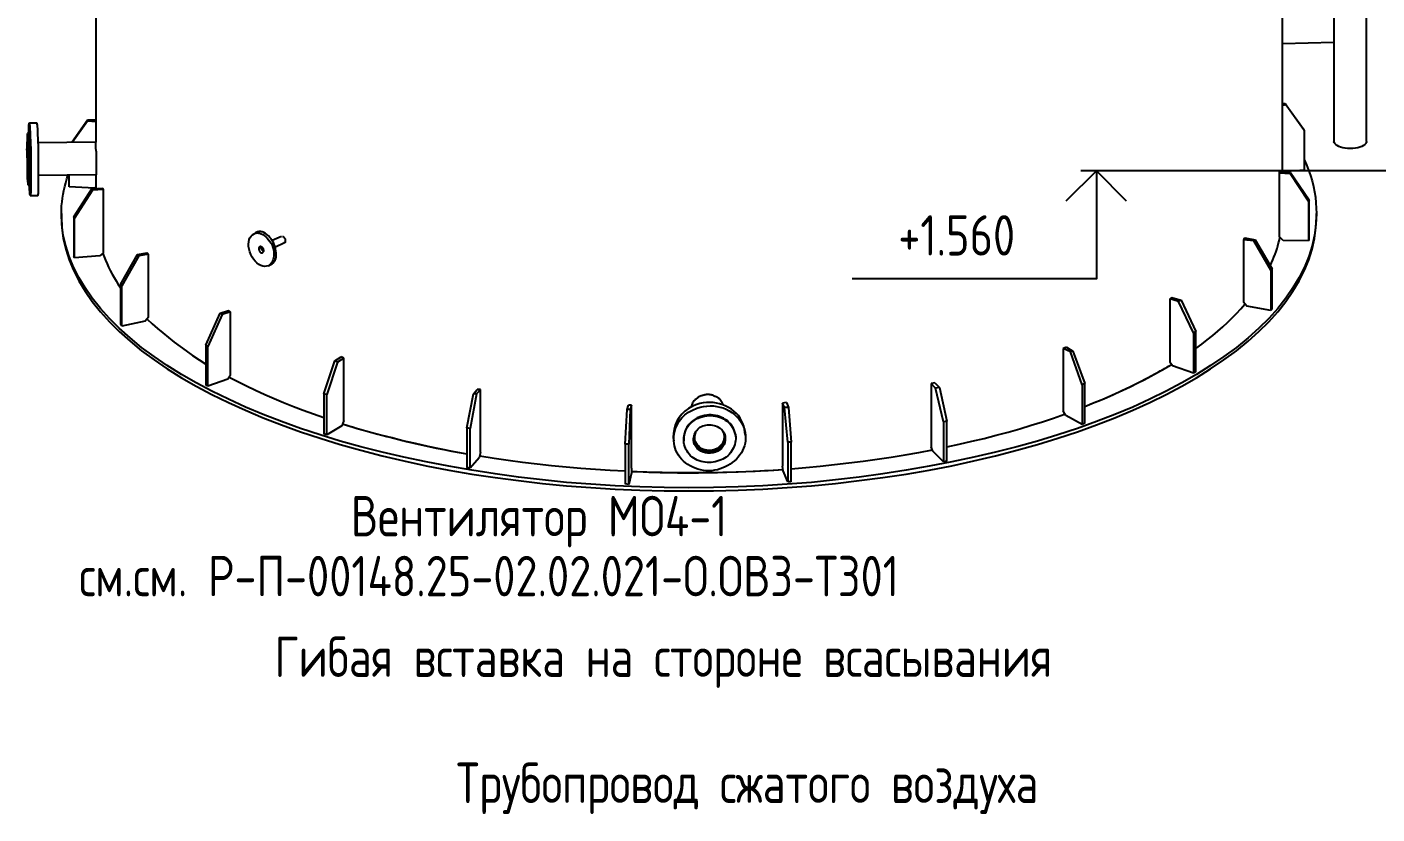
# Model space of a CAD drawing. Header units: metres. Extents: x 20 to 415, y 5 to 292.
# Drawn here: x 238.4 to 291.3, y 119.9 to 150.8 of the extents above; entities that cross this region are included whole.
import ezdxf

# ---------------------------------------------------------------- set-up
doc = ezdxf.new("R2010")
doc.units = ezdxf.units.M
doc.layers.add('ОБОЗНАЧЕНИЯ', color=7, linetype='Continuous')
doc.layers.add('ОБОРУДОВАНИЕ', color=8, linetype='Continuous')
doc.styles.add('GOST', font='isocpeur.ttf')

msp = doc.modelspace()

# ---------------------------------------------------------------- linework, layer by layer
at = {"layer": 'ОБОЗНАЧЕНИЯ'}
for points in [[(280.273, 145.154), (280.273, 140.92), (270.708, 140.92)], [(281.447, 143.955), (280.273, 145.154), (279.074, 143.955)], [(295.909, 145.154), (279.661, 145.154)]]:
    msp.add_lwpolyline(points, dxfattribs=at)
at = {"layer": 'ОБОРУДОВАНИЕ'}
for points in [[(290.859, 146.302), (290.859, 179.946)], [(287.568, 145.103), (287.568, 178.416)], [(241.069, 176.35), (241.069, 146.277)], [(289.583, 152.781), (289.583, 150.179)], [(289.583, 150.179), (287.568, 150.128)], [(289.583, 150.179), (289.583, 146.302)], [(287.568, 147.782), (287.67, 147.782)], [(287.696, 147.731), (287.568, 147.705)], [(287.67, 147.782), (288.385, 146.787)], [(287.67, 147.782), (287.696, 147.731)], [(288.41, 146.736), (287.696, 147.731)], [(240.125, 146.277), (240.737, 147.144)], [(240.737, 147.093), (240.15, 146.277)], [(240.737, 147.144), (241.069, 147.144)], [(240.737, 147.093), (240.737, 147.144)], [(241.069, 147.067), (240.737, 147.093)], [(238.416, 144.593), (238.416, 144.596), (238.416, 144.605), (238.415, 144.62), (238.414, 144.641), (238.413, 144.667), (238.411, 144.698), (238.407, 144.734), (238.403, 144.776), (238.397, 144.822), (238.39, 144.874), (238.39, 144.936), (238.39, 145.002), (238.39, 145.07), (238.39, 145.142), (238.39, 145.215), (238.39, 145.291), (238.39, 145.369), (238.39, 145.448), (238.39, 145.53), (238.39, 145.613), (238.384, 145.69), (238.378, 145.766), (238.374, 145.842), (238.372, 145.916), (238.371, 145.99), (238.372, 146.062), (238.374, 146.132), (238.378, 146.2), (238.384, 146.265), (238.39, 146.328), (238.39, 146.379), (238.39, 146.425), (238.39, 146.467), (238.39, 146.504), (238.39, 146.535), (238.39, 146.561), (238.39, 146.581), (238.39, 146.596), (238.39, 146.605), (238.39, 146.608)], [(238.467, 146.634), (238.39, 146.608)], [(238.39, 146.608), (238.39, 146.583)], [(238.39, 146.583), (238.398, 146.535), (238.405, 146.469), (238.413, 146.386), (238.42, 146.289), (238.426, 146.178), (238.431, 146.056), (238.435, 145.924), (238.439, 145.784), (238.441, 145.637), (238.441, 145.486), (238.441, 145.337), (238.441, 145.197), (238.441, 145.068), (238.44, 144.951), (238.438, 144.848), (238.436, 144.76), (238.433, 144.69), (238.428, 144.637), (238.423, 144.604), (238.416, 144.593)], [(238.441, 146.634), (238.441, 146.7), (238.442, 146.762), (238.442, 146.818), (238.443, 146.868), (238.445, 146.911), (238.447, 146.948), (238.45, 146.977), (238.454, 146.999), (238.46, 147.012), (238.467, 147.016)], [(238.773, 147.016), (238.467, 147.016)], [(238.467, 147.016), (238.467, 147.016), (238.467, 147.016)], [(238.467, 147.016), (238.468, 146.998), (238.47, 146.973), (238.473, 146.942), (238.476, 146.905), (238.48, 146.86), (238.484, 146.809), (238.487, 146.751), (238.49, 146.685), (238.492, 146.612), (238.492, 146.532), (238.499, 146.445), (238.505, 146.355), (238.509, 146.261), (238.512, 146.163), (238.515, 146.063), (238.516, 145.961), (238.517, 145.856), (238.518, 145.751), (238.518, 145.644), (238.518, 145.537), (238.518, 145.43), (238.518, 145.324), (238.518, 145.219), (238.518, 145.117), (238.518, 145.017), (238.518, 144.922), (238.518, 144.831), (238.518, 144.745), (238.518, 144.666), (238.518, 144.593), (238.518, 144.52), (238.518, 144.453), (238.517, 144.393), (238.516, 144.339), (238.515, 144.293), (238.512, 144.255), (238.509, 144.225), (238.505, 144.203), (238.499, 144.19), (238.492, 144.185)], [(238.467, 146.583), (238.467, 146.59), (238.467, 146.598), (238.467, 146.605), (238.467, 146.612), (238.467, 146.618), (238.467, 146.623), (238.467, 146.628), (238.467, 146.631), (238.467, 146.633), (238.467, 146.634)], [(238.492, 144.593), (238.499, 144.604), (238.505, 144.637), (238.509, 144.69), (238.512, 144.76), (238.515, 144.848), (238.516, 144.951), (238.517, 145.068), (238.518, 145.197), (238.518, 145.337), (238.518, 145.486), (238.517, 145.637), (238.515, 145.784), (238.512, 145.924), (238.507, 146.056), (238.502, 146.178), (238.496, 146.289), (238.489, 146.386), (238.482, 146.469), (238.475, 146.535), (238.467, 146.583)], [(238.773, 147.016), (238.773, 147.016), (238.773, 147.016)], [(238.799, 144.185), (238.805, 144.19), (238.811, 144.203), (238.815, 144.225), (238.818, 144.255), (238.821, 144.293), (238.823, 144.339), (238.823, 144.393), (238.824, 144.453), (238.824, 144.52), (238.824, 144.593), (238.824, 144.672), (238.824, 144.755), (238.824, 144.842), (238.824, 144.933), (238.824, 145.027), (238.824, 145.124), (238.824, 145.224), (238.824, 145.326), (238.824, 145.431), (238.824, 145.537), (238.824, 145.644), (238.824, 145.751), (238.823, 145.856), (238.823, 145.961), (238.821, 146.063), (238.818, 146.163), (238.815, 146.261), (238.811, 146.355), (238.805, 146.445), (238.799, 146.532), (238.798, 146.612), (238.796, 146.685), (238.793, 146.751), (238.79, 146.809), (238.786, 146.86), (238.782, 146.905), (238.779, 146.942), (238.776, 146.973), (238.774, 146.998), (238.773, 147.016)], [(288.385, 146.787), (288.41, 146.736)], [(288.41, 146.736), (288.41, 145.18)], [(238.416, 144.976), (238.415, 144.984), (238.413, 145.008), (238.411, 145.046), (238.407, 145.097), (238.403, 145.161), (238.399, 145.235), (238.396, 145.318), (238.393, 145.41), (238.391, 145.509), (238.39, 145.613), (238.39, 145.711), (238.39, 145.805), (238.39, 145.892), (238.39, 145.972), (238.39, 146.044), (238.39, 146.106), (238.39, 146.156), (238.39, 146.194), (238.39, 146.217), (238.39, 146.226)], [(238.39, 146.226), (238.397, 146.223), (238.403, 146.217), (238.407, 146.206), (238.41, 146.191), (238.413, 146.172), (238.414, 146.149), (238.415, 146.122), (238.416, 146.092), (238.416, 146.058), (238.416, 146.022)], [(238.416, 146.022), (238.416, 145.965), (238.416, 145.903), (238.417, 145.837), (238.417, 145.768), (238.419, 145.696), (238.422, 145.623), (238.425, 145.549), (238.429, 145.475), (238.435, 145.403), (238.441, 145.333), (238.441, 145.273), (238.439, 145.217), (238.436, 145.166), (238.433, 145.119), (238.429, 145.078), (238.425, 145.043), (238.422, 145.014), (238.418, 144.993), (238.417, 144.98), (238.416, 144.976)], [(241.069, 146.277), (238.799, 146.251)], [(241.069, 145.001), (241.076, 145.001), (241.081, 145.002), (241.086, 145.002), (241.089, 145.003), (241.091, 145.005), (241.093, 145.007), (241.093, 145.01), (241.094, 145.014), (241.094, 145.02), (241.094, 145.027), (241.094, 145.035), (241.094, 145.045), (241.094, 145.056), (241.094, 145.068), (241.094, 145.081), (241.094, 145.095), (241.094, 145.109), (241.094, 145.124), (241.094, 145.139), (241.094, 145.154), (241.094, 145.17), (241.094, 145.188), (241.094, 145.206), (241.094, 145.226), (241.094, 145.247), (241.094, 145.268), (241.094, 145.29), (241.094, 145.313), (241.094, 145.335), (241.094, 145.358), (241.094, 145.381), (241.094, 145.404), (241.094, 145.427), (241.094, 145.45), (241.094, 145.473), (241.094, 145.496), (241.094, 145.519), (241.094, 145.542), (241.094, 145.565), (241.094, 145.588), (241.094, 145.618), (241.094, 145.646), (241.094, 145.674), (241.094, 145.7), (241.094, 145.725), (241.094, 145.75), (241.094, 145.773), (241.094, 145.797), (241.094, 145.82), (241.094, 145.843), (241.093, 145.866), (241.092, 145.889), (241.089, 145.912), (241.085, 145.935), (241.081, 145.958), (241.078, 145.981), (241.074, 146.004), (241.071, 146.027), (241.069, 146.05), (241.069, 146.073), (241.069, 146.088), (241.069, 146.103), (241.069, 146.118), (241.069, 146.134), (241.069, 146.149), (241.069, 146.164), (241.069, 146.18), (241.069, 146.195), (241.069, 146.21), (241.069, 146.226), (241.069, 146.233), (241.069, 146.241), (241.069, 146.248), (241.069, 146.255), (241.069, 146.261), (241.069, 146.266), (241.069, 146.271), (241.069, 146.274), (241.069, 146.276), (241.069, 146.277)], [(289.583, 146.302), (289.583, 146.302), (289.583, 146.302)], [(290.859, 146.302), (290.851, 146.257), (290.827, 146.214), (290.789, 146.174), (290.737, 146.137), (290.674, 146.104), (290.6, 146.076), (290.517, 146.053), (290.425, 146.036), (290.326, 146.025), (290.221, 146.022), (290.117, 146.025), (290.018, 146.036), (289.926, 146.053), (289.842, 146.076), (289.768, 146.104), (289.705, 146.137), (289.654, 146.174), (289.616, 146.214), (289.592, 146.257), (289.583, 146.302)], [(288.41, 145.588), (288.504, 145.381), (288.588, 145.172), (288.661, 144.962), (288.724, 144.751), (288.777, 144.539), (288.82, 144.326), (288.853, 144.113), (288.876, 143.899), (288.89, 143.685), (288.895, 143.471)], [(238.824, 144.976), (241.069, 145.001)], [(239.717, 143.471), (239.72, 143.624), (239.729, 143.777), (239.743, 143.929), (239.762, 144.081), (239.787, 144.233), (239.816, 144.384), (239.849, 144.533), (239.887, 144.682), (239.928, 144.83), (239.972, 144.976)], [(240.023, 144.517), (240.023, 144.976)], [(241.069, 145.001), (241.069, 144.466)], [(287.441, 145.103), (287.874, 145.078)], [(287.441, 145.103), (287.441, 145.052)], [(287.441, 145.052), (287.441, 142.578)], [(287.874, 145.027), (287.441, 145.052)], [(288.41, 145.18), (287.568, 145.103)], [(287.874, 145.078), (288.614, 144.006)], [(287.874, 145.078), (287.874, 145.027)], [(288.589, 143.955), (287.874, 145.027)], [(238.416, 144.593), (238.492, 144.593)], [(238.492, 144.185), (238.492, 144.19), (238.49, 144.203), (238.487, 144.225), (238.484, 144.255), (238.48, 144.293), (238.476, 144.339), (238.473, 144.393), (238.47, 144.453), (238.468, 144.52), (238.467, 144.593)], [(241.018, 144.466), (240.023, 144.517)], [(240.201, 143.343), (240.916, 144.44)], [(240.916, 144.44), (241.349, 144.466)], [(240.941, 144.389), (240.916, 144.44)], [(241.375, 144.415), (240.941, 144.389)], [(241.069, 144.491), (241.018, 144.466)], [(241.375, 144.415), (241.349, 144.466)], [(241.375, 141.94), (241.375, 144.415)], [(238.492, 144.185), (238.799, 144.185)], [(240.941, 144.389), (240.227, 143.292)], [(288.614, 144.006), (288.589, 143.955)], [(288.589, 143.955), (288.589, 142.4)], [(288.614, 142.451), (288.614, 144.006)], [(288.895, 143.471), (288.876, 143.05), (288.819, 142.63), (288.724, 142.211), (288.592, 141.794), (288.423, 141.379), (288.217, 140.968), (287.975, 140.56), (287.696, 140.156), (287.382, 139.757), (287.033, 139.364), (286.641, 138.978), (286.216, 138.599), (285.759, 138.229), (285.27, 137.868), (284.75, 137.515), (284.199, 137.171), (283.618, 136.837), (283.008, 136.513), (282.369, 136.199), (281.702, 135.895), (281.001, 135.603), (280.276, 135.323), (279.529, 135.057), (278.759, 134.803), (277.968, 134.562), (277.156, 134.336), (276.325, 134.124), (275.474, 133.926), (274.605, 133.742), (273.718, 133.574), (272.817, 133.414), (271.904, 133.271), (270.981, 133.145), (270.048, 133.035), (269.108, 132.943), (268.159, 132.867), (267.203, 132.808), (266.242, 132.766), (265.276, 132.741), (264.306, 132.732), (263.342, 132.741), (262.379, 132.766), (261.419, 132.808), (260.464, 132.867), (259.514, 132.943), (258.57, 133.035), (257.635, 133.145), (256.71, 133.271), (255.796, 133.414), (254.894, 133.574), (254.007, 133.742), (253.138, 133.926), (252.288, 134.124), (251.457, 134.336), (250.647, 134.562), (249.858, 134.803), (249.091, 135.057), (248.348, 135.323), (247.629, 135.603), (246.935, 135.895), (246.261, 136.199), (245.617, 136.513), (245.003, 136.837), (244.42, 137.171), (243.868, 137.515), (243.349, 137.868), (242.862, 138.229), (242.409, 138.599), (241.989, 138.978), (241.604, 139.364), (241.248, 139.757), (240.928, 140.156), (240.646, 140.56), (240.4, 140.968), (240.192, 141.379), (240.021, 141.794), (239.888, 142.211), (239.793, 142.63), (239.736, 143.05), (239.717, 143.471)], [(239.717, 143.471), (239.717, 143.343)], [(288.895, 143.343), (288.895, 143.471)], [(239.717, 143.343), (239.736, 142.923), (239.793, 142.502), (239.888, 142.083), (240.021, 141.666), (240.192, 141.252), (240.4, 140.84), (240.646, 140.432), (240.928, 140.029), (241.248, 139.63), (241.604, 139.237), (241.989, 138.85), (242.409, 138.472), (242.862, 138.102), (243.349, 137.74), (243.868, 137.387), (244.42, 137.044), (245.003, 136.71), (245.617, 136.386), (246.261, 136.071), (246.935, 135.768), (247.629, 135.475), (248.348, 135.196), (249.091, 134.928), (249.858, 134.674), (250.647, 134.432), (251.457, 134.203), (252.288, 133.987), (253.138, 133.785), (254.007, 133.596), (254.894, 133.421), (255.796, 133.268), (256.71, 133.13), (257.635, 133.009), (258.57, 132.902), (259.514, 132.812), (260.464, 132.738), (261.419, 132.68), (262.379, 132.638), (263.342, 132.613), (264.306, 132.605), (265.276, 132.613), (266.242, 132.638), (267.203, 132.68), (268.159, 132.738), (269.108, 132.812), (270.048, 132.902), (270.981, 133.009), (271.904, 133.13), (272.817, 133.268), (273.718, 133.421), (274.605, 133.596), (275.474, 133.785), (276.325, 133.987), (277.156, 134.203), (277.968, 134.432), (278.759, 134.674), (279.529, 134.928), (280.276, 135.196), (281.001, 135.475), (281.702, 135.768), (282.369, 136.071), (283.008, 136.386), (283.618, 136.71), (284.199, 137.044), (284.75, 137.387), (285.27, 137.74), (285.759, 138.102), (286.216, 138.472), (286.641, 138.85), (287.033, 139.237), (287.382, 139.63), (287.696, 140.029), (287.975, 140.432), (288.217, 140.84), (288.423, 141.252), (288.592, 141.666), (288.724, 142.083), (288.819, 142.502), (288.876, 142.923), (288.895, 143.343)], [(240.201, 143.343), (240.201, 141.787)], [(240.227, 143.292), (240.201, 143.343)], [(240.227, 141.736), (240.227, 143.292)], [(247.828, 141.43), (247.757, 141.409), (247.683, 141.405), (247.607, 141.416), (247.531, 141.443), (247.455, 141.485), (247.382, 141.539), (247.312, 141.605), (247.248, 141.682), (247.19, 141.768), (247.139, 141.864), (247.1, 141.971), (247.072, 142.076), (247.056, 142.178), (247.052, 142.276), (247.06, 142.368), (247.079, 142.452), (247.109, 142.526), (247.151, 142.59), (247.203, 142.642), (247.267, 142.68)], [(247.343, 142.731), (247.267, 142.68)], [(247.267, 142.68), (247.291, 142.694), (247.316, 142.705), (247.342, 142.712), (247.369, 142.717), (247.398, 142.718), (247.427, 142.717), (247.456, 142.712), (247.487, 142.705), (247.517, 142.694), (247.548, 142.68)], [(247.65, 142.731), (247.619, 142.745), (247.588, 142.756), (247.558, 142.763), (247.527, 142.768), (247.497, 142.769), (247.466, 142.768), (247.435, 142.763), (247.405, 142.756), (247.374, 142.745), (247.343, 142.731)], [(247.548, 142.68), (247.609, 142.652), (247.669, 142.614), (247.728, 142.567), (247.784, 142.513), (247.838, 142.451), (247.887, 142.383), (247.932, 142.309), (247.972, 142.232), (248.006, 142.151), (248.032, 142.068), (248.044, 141.978), (248.048, 141.894), (248.044, 141.815), (248.034, 141.741), (248.016, 141.673), (247.992, 141.611), (247.961, 141.555), (247.923, 141.507), (247.879, 141.465), (247.828, 141.43)], [(247.93, 141.481), (247.981, 141.51), (248.025, 141.547), (248.062, 141.594), (248.092, 141.649), (248.115, 141.711), (248.13, 141.779), (248.138, 141.852), (248.137, 141.929), (248.127, 142.01), (248.109, 142.093), (248.089, 142.177), (248.061, 142.258), (248.026, 142.336), (247.984, 142.41), (247.937, 142.479), (247.885, 142.543), (247.829, 142.602), (247.771, 142.653), (247.711, 142.696), (247.65, 142.731)], [(248.338, 142.578), (247.981, 142.425)], [(248.109, 142.17), (248.44, 142.323)], [(248.389, 142.578), (248.415, 142.578), (248.422, 142.57), (248.428, 142.563), (248.432, 142.555), (248.436, 142.547), (248.44, 142.54), (248.444, 142.532), (248.448, 142.525), (248.453, 142.517), (248.459, 142.509), (248.466, 142.502), (248.473, 142.494), (248.478, 142.486), (248.483, 142.478), (248.486, 142.469), (248.488, 142.46), (248.49, 142.45), (248.491, 142.439), (248.491, 142.427), (248.491, 142.414), (248.491, 142.4)], [(248.491, 142.4), (248.491, 142.392), (248.491, 142.384), (248.491, 142.377), (248.49, 142.369), (248.488, 142.361), (248.486, 142.354), (248.483, 142.346), (248.478, 142.338), (248.473, 142.331), (248.44, 142.323)], [(286.089, 142.527), (286.038, 142.451)], [(286.038, 142.451), (286.038, 140.002)], [(286.446, 142.4), (286.038, 142.451)], [(286.089, 142.527), (286.497, 142.451)], [(286.497, 142.451), (286.446, 142.4)], [(287.109, 141.252), (286.446, 142.4)], [(286.497, 142.451), (287.16, 141.303)], [(287.084, 141.43), (287.136, 141.544), (287.185, 141.657), (287.231, 141.769), (287.274, 141.88), (287.313, 141.991), (287.35, 142.102), (287.384, 142.214), (287.414, 142.326), (287.442, 142.439), (287.466, 142.553)], [(287.084, 141.43), (287.136, 141.544), (287.185, 141.657), (287.231, 141.769), (287.274, 141.88), (287.313, 141.991), (287.35, 142.102), (287.384, 142.214), (287.414, 142.326), (287.442, 142.439), (287.466, 142.553)], [(287.594, 142.425), (287.441, 142.578)], [(288.589, 142.4), (287.594, 142.425)], [(288.614, 142.451), (288.589, 142.4)], [(288.59, 142.388), (288.59, 142.388)], [(288.604, 142.451), (288.605, 142.451)], [(240.227, 141.736), (240.201, 141.787)], [(241.222, 141.813), (240.227, 141.736)], [(241.375, 141.94), (241.222, 141.813)], [(241.349, 141.915), (241.397, 141.778), (241.45, 141.642), (241.508, 141.507), (241.57, 141.373), (241.636, 141.239), (241.707, 141.105), (241.783, 140.971), (241.863, 140.836), (241.948, 140.7), (242.038, 140.563)], [(241.349, 141.915), (241.397, 141.778), (241.45, 141.642), (241.508, 141.507), (241.57, 141.373), (241.636, 141.239), (241.707, 141.105), (241.783, 140.971), (241.863, 140.836), (241.948, 140.7), (242.038, 140.563)], [(242.038, 140.691), (242.701, 141.864)], [(242.752, 141.813), (242.089, 140.64)], [(242.701, 141.864), (243.084, 141.94)], [(242.752, 141.813), (242.701, 141.864)], [(243.135, 141.889), (242.752, 141.813)], [(243.135, 141.889), (243.084, 141.94)], [(243.135, 139.415), (243.135, 141.889)], [(247.497, 142.17), (247.483, 142.168), (247.472, 142.162), (247.464, 142.151), (247.458, 142.138), (247.455, 142.122), (247.454, 142.104), (247.456, 142.084), (247.459, 142.062), (247.464, 142.04), (247.471, 142.017), (247.479, 142.002), (247.489, 141.987), (247.5, 141.973), (247.512, 141.961), (247.525, 141.95), (247.539, 141.942), (247.553, 141.936), (247.568, 141.934), (247.583, 141.935), (247.599, 141.94)], [(247.65, 142.017), (247.649, 142.032), (247.647, 142.047), (247.643, 142.062), (247.639, 142.077), (247.634, 142.09), (247.628, 142.103), (247.621, 142.115), (247.614, 142.126), (247.606, 142.136), (247.599, 142.144), (247.584, 142.152), (247.571, 142.16), (247.559, 142.166), (247.548, 142.172), (247.538, 142.176), (247.529, 142.179), (247.52, 142.181), (247.512, 142.18), (247.504, 142.176), (247.497, 142.17)], [(247.548, 142.17), (247.548, 142.153), (247.551, 142.134), (247.555, 142.114), (247.561, 142.092), (247.57, 142.071), (247.581, 142.051), (247.594, 142.032), (247.61, 142.015), (247.628, 142.001), (247.65, 141.991)], [(247.548, 142.144), (247.548, 142.151), (247.548, 142.157), (247.548, 142.161), (247.548, 142.165), (247.548, 142.167), (247.548, 142.168), (247.548, 142.169), (247.548, 142.17), (247.548, 142.17), (247.548, 142.17)], [(247.65, 141.991), (247.634, 142.001), (247.619, 142.012), (247.605, 142.026), (247.592, 142.042), (247.579, 142.059), (247.569, 142.076), (247.56, 142.094), (247.553, 142.112), (247.549, 142.129), (247.548, 142.144)], [(247.599, 141.94), (247.606, 141.948), (247.614, 141.956), (247.621, 141.963), (247.628, 141.971), (247.634, 141.979), (247.639, 141.986), (247.643, 141.994), (247.647, 142.002), (247.649, 142.009), (247.65, 142.017)], [(247.828, 141.43), (247.93, 141.481)], [(287.16, 141.303), (287.109, 141.252)], [(287.109, 141.252), (287.109, 139.67)], [(287.16, 139.747), (287.16, 141.303)], [(242.038, 140.691), (242.038, 139.135)], [(242.089, 140.64), (242.038, 140.691)], [(242.089, 139.058), (242.089, 140.64)], [(283.232, 140.18), (283.156, 140.129)], [(283.232, 140.18), (283.589, 140.078)], [(245.941, 139.568), (246.272, 139.67)], [(246.349, 139.619), (246.272, 139.67)], [(283.156, 140.129), (283.156, 137.655)], [(283.487, 140.027), (283.156, 140.129)], [(283.589, 140.078), (283.487, 140.027)], [(284.074, 138.803), (283.487, 140.027)], [(283.589, 140.078), (284.176, 138.854)], [(284.176, 138.191), (284.402, 138.359), (284.62, 138.528), (284.83, 138.697), (285.033, 138.868), (285.228, 139.039), (285.416, 139.212), (285.595, 139.387), (285.768, 139.564), (285.932, 139.743), (286.089, 139.925)], [(284.176, 138.191), (284.402, 138.359), (284.62, 138.528), (284.83, 138.697), (285.033, 138.868), (285.228, 139.039), (285.416, 139.212), (285.595, 139.387), (285.768, 139.564), (285.932, 139.743), (286.089, 139.925)], [(286.166, 139.849), (286.038, 140.002)], [(287.109, 139.67), (286.166, 139.849)], [(287.16, 139.747), (287.109, 139.67)], [(287.165, 139.74), (287.166, 139.74)], [(242.089, 139.058), (242.038, 139.135)], [(243.007, 139.262), (242.089, 139.058)], [(243.135, 139.415), (243.007, 139.262)], [(243.012, 139.251), (243.012, 139.25)], [(243.084, 139.339), (243.279, 139.156), (243.482, 138.974), (243.692, 138.795), (243.91, 138.616), (244.136, 138.44), (244.369, 138.264), (244.61, 138.091), (244.859, 137.918), (245.115, 137.748), (245.379, 137.579)], [(243.084, 139.339), (243.279, 139.156), (243.482, 138.974), (243.692, 138.795), (243.91, 138.616), (244.136, 138.44), (244.369, 138.264), (244.61, 138.091), (244.859, 137.918), (245.115, 137.748), (245.379, 137.579)], [(245.379, 138.318), (245.941, 139.568)], [(246.017, 139.517), (245.456, 138.267)], [(246.017, 139.517), (245.941, 139.568)], [(246.349, 139.619), (246.017, 139.517)], [(246.349, 137.145), (246.349, 139.619)], [(284.176, 138.854), (284.074, 138.803)], [(284.074, 138.803), (284.074, 137.222)], [(284.176, 137.273), (284.176, 138.854)], [(245.379, 138.318), (245.379, 136.762)], [(245.456, 138.267), (245.379, 138.318)], [(245.456, 136.711), (245.456, 138.267)], [(279.1, 138.242), (278.972, 138.191)], [(278.972, 138.191), (278.972, 135.742)], [(279.253, 138.063), (278.972, 138.191)], [(279.1, 138.242), (279.355, 138.089)], [(279.355, 138.089), (279.253, 138.063)], [(279.712, 136.762), (279.253, 138.063)], [(279.355, 138.089), (279.814, 136.813)], [(249.996, 136.405), (250.43, 137.706)], [(250.532, 137.655), (250.124, 136.38)], [(250.43, 137.706), (250.685, 137.859)], [(250.532, 137.655), (250.43, 137.706)], [(250.787, 137.808), (250.532, 137.655)], [(250.787, 137.808), (250.685, 137.859)], [(250.787, 135.36), (250.787, 137.808)], [(279.814, 135.921), (280.192, 136.068), (280.561, 136.22), (280.921, 136.376), (281.273, 136.536), (281.616, 136.699), (281.95, 136.865), (282.276, 137.034), (282.594, 137.205), (282.904, 137.378), (283.207, 137.553)], [(282.671, 137.247), (282.725, 137.278), (282.778, 137.308), (282.832, 137.339), (282.885, 137.37), (282.939, 137.4), (282.992, 137.431), (283.046, 137.461), (283.1, 137.492), (283.153, 137.523), (283.207, 137.553)], [(283.258, 137.502), (283.156, 137.655)], [(246.349, 137.145), (246.247, 136.992)], [(246.298, 137.069), (246.631, 136.894), (246.974, 136.723), (247.325, 136.555), (247.684, 136.391), (248.051, 136.23), (248.426, 136.073), (248.808, 135.92), (249.198, 135.771), (249.594, 135.627), (249.996, 135.487)], [(246.298, 137.069), (246.631, 136.894), (246.974, 136.723), (247.325, 136.555), (247.684, 136.391), (248.051, 136.23), (248.426, 136.073), (248.808, 135.92), (249.198, 135.771), (249.594, 135.627), (249.996, 135.487)], [(279.814, 135.921), (280.125, 136.044), (280.43, 136.169), (280.729, 136.296), (281.022, 136.424), (281.31, 136.555), (281.592, 136.688), (281.869, 136.824), (282.141, 136.962), (282.409, 137.103), (282.671, 137.247)], [(284.074, 137.222), (283.258, 137.502)], [(283.263, 137.49), (283.264, 137.49)], [(284.176, 137.273), (284.074, 137.222)], [(284.169, 137.283), (284.17, 137.283)], [(245.37, 136.756), (245.371, 136.756)], [(245.456, 136.711), (245.379, 136.762)], [(246.247, 136.992), (245.456, 136.711)], [(255.863, 136.405), (256.016, 136.584)], [(256.143, 136.584), (255.99, 136.405)], [(256.143, 136.584), (256.016, 136.584)], [(256.143, 134.11), (256.143, 136.584)], [(273.948, 136.839), (273.794, 136.813)], [(273.794, 136.813), (273.794, 134.339)], [(273.973, 136.635), (273.794, 136.813)], [(273.948, 136.839), (274.126, 136.66)], [(274.126, 136.66), (273.973, 136.635)], [(274.279, 135.309), (273.973, 136.635)], [(274.126, 136.66), (274.407, 135.334)], [(279.814, 136.813), (279.712, 136.762)], [(279.712, 136.762), (279.712, 135.206)], [(279.814, 135.258), (279.814, 136.813)], [(249.996, 136.405), (249.996, 134.849)], [(250.124, 136.38), (249.996, 136.405)], [(250.124, 134.798), (250.124, 136.38)], [(255.608, 135.079), (255.863, 136.405)], [(255.99, 136.405), (255.735, 135.053)], [(255.99, 136.405), (255.863, 136.405)], [(261.883, 135.793), (261.934, 135.972)], [(262.061, 135.972), (261.934, 135.972)], [(262.061, 135.972), (262.01, 135.793)], [(262.061, 133.498), (262.061, 135.972)], [(264.612, 135.997), (264.443, 135.926), (264.289, 135.838), (264.15, 135.732), (264.028, 135.613), (263.923, 135.481), (263.837, 135.338), (263.77, 135.186), (263.723, 135.028), (263.697, 134.864), (263.694, 134.696)], [(265.479, 136.227), (265.463, 136.241), (265.446, 136.255), (265.427, 136.267), (265.407, 136.278), (265.387, 136.287), (265.365, 136.297), (265.343, 136.305), (265.321, 136.313), (265.298, 136.321), (265.275, 136.329), (265.252, 136.343), (265.229, 136.354), (265.205, 136.362), (265.182, 136.369), (265.157, 136.373), (265.132, 136.377), (265.106, 136.379), (265.078, 136.38), (265.05, 136.38), (265.02, 136.38), (264.997, 136.379), (264.974, 136.377), (264.951, 136.374), (264.928, 136.369), (264.905, 136.364), (264.882, 136.358), (264.859, 136.351), (264.836, 136.344), (264.813, 136.336), (264.79, 136.329), (264.767, 136.32), (264.745, 136.311), (264.722, 136.3), (264.7, 136.288), (264.679, 136.275), (264.658, 136.261), (264.638, 136.246), (264.62, 136.232), (264.602, 136.217), (264.586, 136.201), (264.564, 136.186), (264.544, 136.17), (264.524, 136.155), (264.507, 136.139), (264.491, 136.122), (264.476, 136.104), (264.463, 136.085), (264.452, 136.066), (264.442, 136.045), (264.433, 136.023), (264.426, 136.008), (264.421, 135.995), (264.417, 135.982), (264.413, 135.97), (264.411, 135.959), (264.409, 135.947), (264.409, 135.936), (264.408, 135.923), (264.408, 135.91), (264.408, 135.895)], [(266.499, 134.9), (266.486, 135.021), (266.46, 135.138), (266.423, 135.251), (266.374, 135.359), (266.314, 135.462), (266.244, 135.558), (266.163, 135.648), (266.072, 135.73), (265.972, 135.804), (265.862, 135.87), (265.751, 135.932), (265.634, 135.983), (265.512, 136.023), (265.385, 136.051), (265.256, 136.067), (265.125, 136.073), (264.994, 136.069), (264.864, 136.055), (264.736, 136.031), (264.612, 135.997)], [(265.658, 135.972), (265.651, 135.979), (265.645, 135.987), (265.641, 135.994), (265.638, 136.001), (265.635, 136.007), (265.634, 136.012), (265.633, 136.017), (265.632, 136.02), (265.632, 136.022), (265.632, 136.023), (265.624, 136.046), (265.614, 136.068), (265.602, 136.091), (265.589, 136.113), (265.575, 136.134), (265.559, 136.155), (265.541, 136.175), (265.522, 136.193), (265.501, 136.211), (265.479, 136.227)], [(268.132, 136.074), (267.979, 136.048)], [(267.979, 136.048), (267.979, 133.574)], [(268.055, 135.87), (267.979, 136.048)], [(268.132, 136.074), (268.208, 135.87)], [(261.806, 134.441), (261.883, 135.793)], [(262.01, 135.793), (261.883, 135.793)], [(262.01, 135.793), (261.959, 134.441)], [(263.719, 134.569), (263.716, 134.735), (263.736, 134.897), (263.779, 135.053), (263.842, 135.201), (263.927, 135.34), (264.03, 135.469), (264.151, 135.585), (264.289, 135.687), (264.443, 135.774), (264.612, 135.844)], [(264.918, 135.564), (264.771, 135.524), (264.635, 135.468), (264.512, 135.396), (264.403, 135.311), (264.309, 135.213), (264.231, 135.104), (264.17, 134.987), (264.128, 134.862), (264.105, 134.73), (264.102, 134.594)], [(264.102, 134.569), (264.105, 134.705), (264.128, 134.836), (264.17, 134.961), (264.231, 135.079), (264.309, 135.187), (264.403, 135.285), (264.512, 135.371), (264.635, 135.442), (264.771, 135.499), (264.918, 135.538)], [(264.612, 135.844), (264.743, 135.885), (264.874, 135.914), (265.006, 135.933), (265.138, 135.941), (265.269, 135.937), (265.398, 135.921), (265.525, 135.894), (265.649, 135.856), (265.77, 135.805), (265.887, 135.742), (265.991, 135.677), (266.088, 135.602), (266.178, 135.52), (266.259, 135.43), (266.331, 135.334), (266.392, 135.232), (266.444, 135.124), (266.483, 135.011), (266.511, 134.894), (266.525, 134.773)], [(266.142, 134.747), (266.131, 134.824), (266.112, 134.9), (266.086, 134.974), (266.054, 135.047), (266.015, 135.117), (265.97, 135.185), (265.919, 135.248), (265.862, 135.307), (265.801, 135.362), (265.734, 135.411), (265.663, 135.453), (265.588, 135.49), (265.51, 135.521), (265.429, 135.545), (265.345, 135.564), (265.26, 135.576), (265.175, 135.582), (265.089, 135.582), (265.003, 135.576), (264.918, 135.564)], [(264.918, 135.538), (265.003, 135.55), (265.089, 135.556), (265.175, 135.556), (265.26, 135.55), (265.345, 135.538), (265.429, 135.52), (265.51, 135.495), (265.588, 135.465), (265.663, 135.428), (265.734, 135.385), (265.801, 135.336), (265.862, 135.282), (265.919, 135.223), (265.97, 135.159), (266.015, 135.092), (266.054, 135.022), (266.086, 134.949), (266.112, 134.874), (266.131, 134.798), (266.142, 134.722)], [(268.183, 134.518), (268.055, 135.87)], [(268.208, 135.87), (268.055, 135.87)], [(268.208, 135.87), (268.31, 134.518)], [(274.407, 134.339), (274.901, 134.442), (275.389, 134.55), (275.87, 134.664), (276.344, 134.785), (276.811, 134.91), (277.27, 135.041), (277.721, 135.177), (278.164, 135.318), (278.598, 135.464), (279.023, 135.615)], [(274.407, 134.339), (274.901, 134.442), (275.389, 134.55), (275.87, 134.664), (276.344, 134.785), (276.811, 134.91), (277.27, 135.041), (277.721, 135.177), (278.164, 135.318), (278.598, 135.464), (279.023, 135.615)], [(279.074, 135.564), (278.972, 135.742)], [(279.712, 135.206), (279.074, 135.564)], [(250.71, 135.155), (250.124, 134.798)], [(250.709, 135.166), (250.709, 135.166)], [(250.787, 135.36), (250.71, 135.155)], [(250.736, 135.232), (250.927, 135.172), (251.119, 135.113), (251.311, 135.055), (251.503, 134.999), (251.696, 134.945), (251.889, 134.892), (252.084, 134.841), (252.279, 134.791), (252.476, 134.743), (252.674, 134.696)], [(250.736, 135.232), (251.191, 135.096), (251.654, 134.963), (252.124, 134.834), (252.602, 134.709), (253.086, 134.588), (253.577, 134.472), (254.075, 134.36), (254.58, 134.254), (255.091, 134.154), (255.608, 134.059)], [(255.608, 135.079), (255.608, 133.523)], [(255.735, 135.053), (255.608, 135.079)], [(255.735, 133.498), (255.735, 135.053)], [(264.484, 134.594), (264.487, 134.655), (264.496, 134.713), (264.511, 134.771), (264.53, 134.825), (264.554, 134.878), (264.584, 134.929), (264.617, 134.977), (264.654, 135.022), (264.695, 135.065), (264.739, 135.104), (264.795, 135.133), (264.852, 135.156), (264.912, 135.175), (264.973, 135.189), (265.036, 135.197), (265.099, 135.2), (265.163, 135.198), (265.227, 135.189), (265.29, 135.175), (265.352, 135.155)], [(264.535, 134.671), (264.536, 134.701), (264.538, 134.732), (264.542, 134.763), (264.548, 134.793), (264.554, 134.824), (264.563, 134.854), (264.573, 134.885), (264.584, 134.916), (264.597, 134.946), (264.612, 134.977)], [(265.352, 135.155), (265.418, 135.129), (265.48, 135.098), (265.535, 135.061), (265.586, 135.02), (265.629, 134.974), (265.666, 134.924), (265.695, 134.871), (265.716, 134.815), (265.73, 134.757), (265.734, 134.696)], [(265.581, 135.028), (265.596, 135.004), (265.611, 134.979), (265.626, 134.953), (265.639, 134.926), (265.651, 134.897), (265.662, 134.868), (265.671, 134.838), (265.678, 134.808), (265.682, 134.778), (265.683, 134.747)], [(266.525, 134.773), (266.499, 134.9)], [(274.407, 135.334), (274.279, 135.309)], [(274.279, 135.309), (274.279, 133.753)], [(274.407, 133.778), (274.407, 135.334)], [(279.814, 135.258), (279.712, 135.206)], [(279.819, 135.249), (279.82, 135.249)], [(250.124, 134.798), (249.996, 134.849)], [(252.674, 134.696), (252.958, 134.621), (253.244, 134.549), (253.532, 134.48), (253.821, 134.413), (254.113, 134.349), (254.406, 134.287), (254.703, 134.227), (255.002, 134.169), (255.303, 134.113), (255.608, 134.059)], [(261.806, 134.441), (261.806, 132.885)], [(261.959, 134.441), (261.806, 134.441)], [(261.959, 132.86), (261.959, 134.441)], [(263.694, 134.696), (263.719, 134.569)], [(266.525, 134.773), (266.528, 134.674), (266.522, 134.575), (266.507, 134.476), (266.484, 134.38), (266.452, 134.285), (266.411, 134.193), (266.362, 134.103), (266.305, 134.016), (266.241, 133.933), (266.168, 133.855), (266.089, 133.781), (266.006, 133.714), (265.918, 133.653), (265.827, 133.597), (265.731, 133.549), (265.632, 133.506), (265.528, 133.469), (265.422, 133.438), (265.312, 133.414), (265.199, 133.395), (265.091, 133.392), (264.982, 133.398), (264.874, 133.412), (264.766, 133.433), (264.66, 133.463), (264.556, 133.498), (264.455, 133.541), (264.358, 133.589), (264.265, 133.643), (264.178, 133.702), (264.097, 133.773), (264.023, 133.848), (263.955, 133.928), (263.895, 134.01), (263.844, 134.097), (263.8, 134.186), (263.765, 134.279), (263.74, 134.373), (263.724, 134.47), (263.719, 134.569)], [(266.142, 134.722), (266.14, 134.646), (266.133, 134.572), (266.121, 134.499), (266.104, 134.428), (266.082, 134.358), (266.054, 134.29), (266.021, 134.224), (265.982, 134.159), (265.938, 134.095), (265.887, 134.033), (265.831, 133.982), (265.771, 133.935), (265.707, 133.893), (265.64, 133.856), (265.568, 133.823), (265.494, 133.794), (265.417, 133.771), (265.338, 133.752), (265.256, 133.737), (265.173, 133.727), (265.096, 133.722), (265.018, 133.724), (264.939, 133.731), (264.861, 133.744), (264.784, 133.762), (264.708, 133.786), (264.635, 133.815), (264.564, 133.849), (264.497, 133.888), (264.433, 133.931), (264.375, 133.985), (264.323, 134.042), (264.276, 134.099), (264.236, 134.159), (264.201, 134.221), (264.171, 134.286), (264.146, 134.352), (264.126, 134.422), (264.112, 134.494), (264.102, 134.569)], [(264.102, 134.594), (264.102, 134.569)], [(265.734, 134.696), (265.734, 134.599), (265.717, 134.508), (265.686, 134.423), (265.642, 134.345), (265.584, 134.275), (265.516, 134.215), (265.437, 134.165), (265.348, 134.126), (265.251, 134.099), (265.148, 134.084), (265.049, 134.084), (264.954, 134.098), (264.863, 134.125), (264.778, 134.165), (264.701, 134.215), (264.633, 134.275), (264.576, 134.344), (264.531, 134.421), (264.5, 134.505), (264.484, 134.594)], [(264.484, 134.645), (264.506, 134.563), (264.538, 134.485), (264.582, 134.412), (264.635, 134.346), (264.698, 134.288), (264.769, 134.24), (264.848, 134.201), (264.933, 134.174), (265.025, 134.16), (265.122, 134.161)], [(264.714, 134.339), (264.684, 134.37), (264.656, 134.401), (264.63, 134.432), (264.607, 134.463), (264.586, 134.496), (264.569, 134.529), (264.555, 134.562), (264.544, 134.597), (264.538, 134.633), (264.535, 134.671)], [(265.683, 134.747), (265.686, 134.686), (265.678, 134.626), (265.661, 134.567), (265.636, 134.509), (265.604, 134.454), (265.564, 134.402), (265.518, 134.354), (265.467, 134.31), (265.411, 134.271), (265.352, 134.237), (265.282, 134.217), (265.212, 134.204), (265.142, 134.197), (265.072, 134.196), (265.004, 134.202), (264.938, 134.215), (264.876, 134.235), (264.817, 134.262), (264.763, 134.297), (264.714, 134.339)], [(265.122, 134.161), (265.22, 134.168), (265.313, 134.19), (265.401, 134.224), (265.481, 134.27), (265.553, 134.326), (265.614, 134.392), (265.665, 134.466), (265.702, 134.546), (265.726, 134.632), (265.734, 134.722)], [(266.142, 134.722), (266.142, 134.747)], [(268.183, 134.518), (268.183, 132.962)], [(268.31, 134.518), (268.183, 134.518)], [(268.31, 132.962), (268.31, 134.518)], [(256.092, 133.906), (255.735, 133.498)], [(256.143, 134.11), (256.092, 133.906)], [(256.1, 133.912), (256.1, 133.912)], [(256.118, 133.982), (256.671, 133.893), (257.229, 133.811), (257.79, 133.735), (258.355, 133.666), (258.924, 133.603), (259.495, 133.547), (260.07, 133.498), (260.647, 133.456), (261.225, 133.422), (261.806, 133.395)], [(256.118, 133.982), (256.671, 133.893), (257.229, 133.811), (257.79, 133.735), (258.355, 133.666), (258.924, 133.603), (259.495, 133.547), (260.07, 133.498), (260.647, 133.456), (261.225, 133.422), (261.806, 133.395)], [(268.31, 133.472), (268.883, 133.521), (269.452, 133.576), (270.017, 133.637), (270.578, 133.703), (271.135, 133.775), (271.688, 133.852), (272.235, 133.935), (272.778, 134.022), (273.314, 134.115), (273.846, 134.212)], [(268.31, 133.472), (268.883, 133.521), (269.452, 133.576), (270.017, 133.637), (270.578, 133.703), (271.135, 133.775), (271.688, 133.852), (272.235, 133.935), (272.778, 134.022), (273.314, 134.115), (273.846, 134.212)], [(273.871, 134.161), (273.794, 134.339)], [(274.279, 133.753), (273.871, 134.161)], [(255.735, 133.498), (255.608, 133.523)], [(262.061, 133.319), (261.959, 132.86)], [(262.05, 133.31), (262.05, 133.31)], [(262.061, 133.498), (262.061, 133.319)], [(262.061, 133.37), (262.658, 133.35), (263.255, 133.336), (263.851, 133.329), (264.447, 133.327), (265.042, 133.332), (265.637, 133.342), (266.231, 133.359), (266.823, 133.382), (267.414, 133.411), (268.004, 133.446)], [(262.061, 133.37), (262.284, 133.362), (262.508, 133.355), (262.733, 133.348), (262.958, 133.341), (263.183, 133.335), (263.409, 133.33), (263.634, 133.325), (263.859, 133.322), (264.083, 133.32), (264.306, 133.319)], [(264.306, 133.319), (264.68, 133.32), (265.053, 133.325), (265.425, 133.332), (265.795, 133.342), (266.165, 133.354), (266.534, 133.369), (266.902, 133.385), (267.269, 133.404), (267.637, 133.424), (268.004, 133.446)], [(268.004, 133.395), (267.979, 133.574)], [(268.183, 132.962), (268.004, 133.395)], [(268.012, 133.391), (268.013, 133.391)], [(274.407, 133.778), (274.279, 133.753)], [(274.413, 133.777), (274.413, 133.776)], [(261.959, 132.86), (261.806, 132.885)], [(268.31, 132.962), (268.183, 132.962)], [(268.318, 132.966), (268.318, 132.965)]]:
    msp.add_lwpolyline(points, dxfattribs=at)

# ---------------------------------------------------------------- texts
at = {"layer": 'ОБОЗНАЧЕНИЯ', "style": 'GOST', "width": 0.8}
for s, height, p in [('+1.560', 1.5823, (272.513, 141.829)), ('Вентилятор МО4-1', 1.58232, (251.063, 130.828)), ('см.см. Р-П-00148.25-02.02.021-О.ОВ3-ТЗ01', 1.58232, (240.411, 128.478)), ('Гибая вставка на стороне всасывания', 1.58232, (248.069, 125.319)), ('Трубопровод сжатого воздуха', 1.58232, (255.195, 120.379))]:
    msp.add_text(s, height=height, dxfattribs=at).set_placement(p)

doc.saveas('drawing.dxf')
